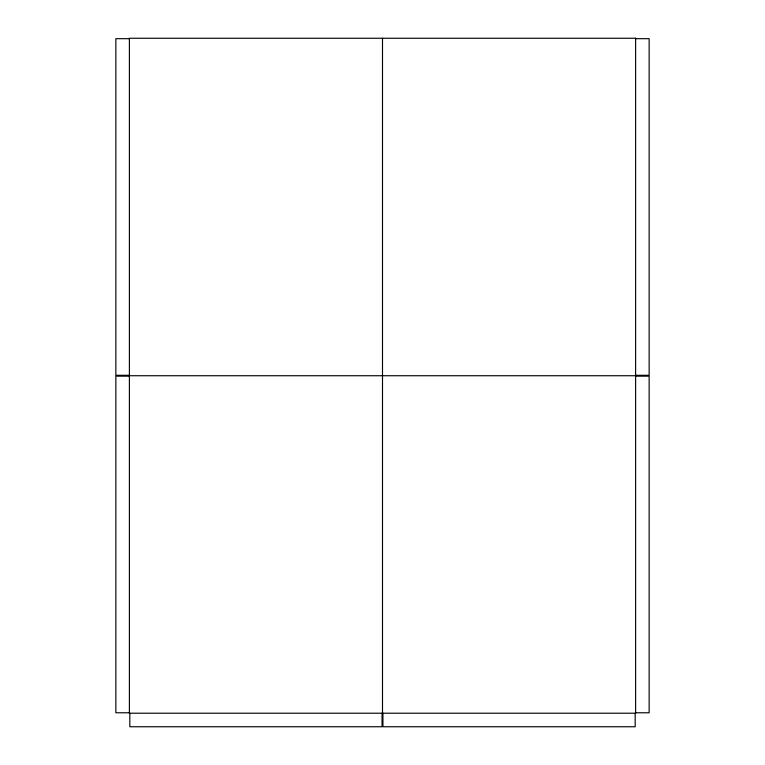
<?xml version="1.0" encoding="UTF-8"?>
<svg xmlns="http://www.w3.org/2000/svg" width="765" height="765" viewBox="0 0 765 765"><rect width="100%" height="100%" fill="white"/><g stroke="black" fill="none" stroke-linecap="round" stroke-linejoin="round"><path stroke-width="1.15" d="M129.39 38.68L115.859 38.68L115.859 375.299L129.39 375.299M635.61 38.68L649.141 38.68L649.141 375.299L635.61 375.299M129.39 375.73L635.61 375.73M129.39 376.16L115.859 376.16L115.859 712.779L129.39 712.779M635.61 376.16L649.141 376.16L649.141 712.779L635.61 712.779M635.18 713.21L635.18 726.75L382.93 726.75L382.93 713.21M382.5 38.25L382.5 713.21M382.07 713.21L382.07 726.75L129.821 726.75L129.821 713.21M635.61 38.25L129.39 38.25L129.39 713.21L635.61 713.21L635.61 38.25"/></g></svg>
